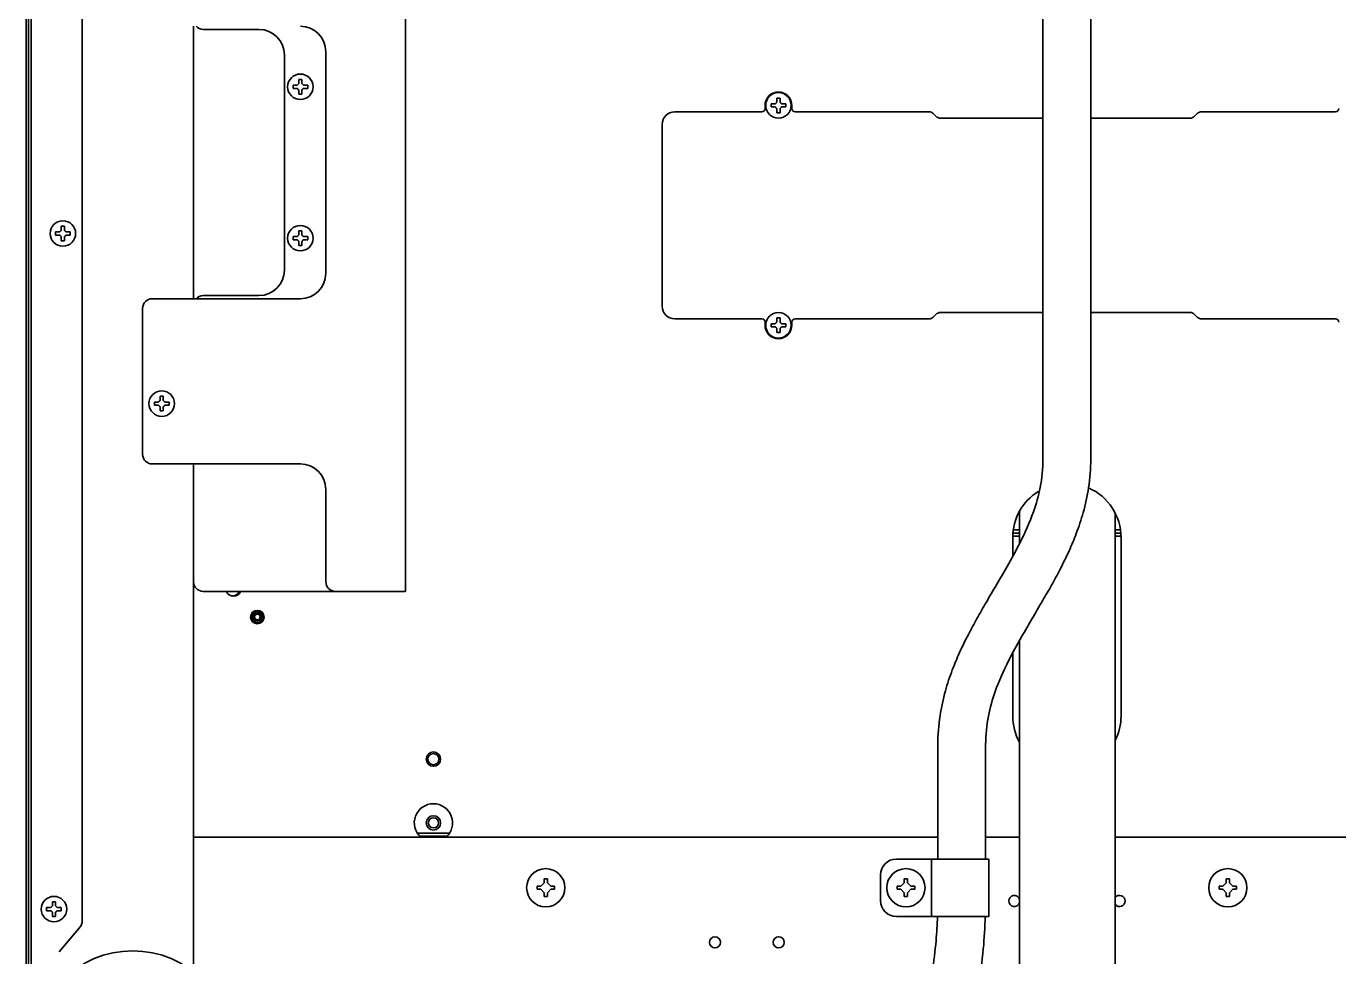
# Model space of a CAD drawing. Header units: inches. Extents: x 885 to 6823, y 710 to 5493.
# Drawn here: x 2614.3 to 3026.1, y 4585.9 to 4877.9 of the extents above; entities that cross this region are included whole.
import ezdxf

# ---------------------------------------------------------------- set-up
doc = ezdxf.new("R2010")
doc.units = ezdxf.units.IN
doc.layers.add('1', color=7, linetype='Continuous', true_color=0xffffff)

msp = doc.modelspace()

# ---------------------------------------------------------------- linework, layer by layer
at = {"layer": '1', "color": 7, "linetype": 'Continuous', "lineweight": 35}
for p, q in [((2733.28, 5323.89), (2733.28, 4700.58)), ((2615.78, 4582.88), (2615.78, 5239.08)), ((2615.78, 4582.88), (2615.78, 5239.08)), ((2631.78, 4596.72), (2631.78, 5237.08)), ((2631.78, 4596.72), (2631.78, 5237.08)), ((2614.28, 4976.88), (2614.28, 4413.08)), ((2614.96, 4416.08), (2614.96, 4975.88)), ((2666.78, 4792.42), (2666.78, 4877.91)), ((2669.78, 4876.92), (2687.28, 4876.92)), ((2695.28, 4801.42), (2695.28, 4868.92)), ((2708.28, 4869.92), (2708.28, 4800.42)), ((2697.98, 4858.92), (2697.98, 4859.42)), ((2702.58, 4859.42), (2702.58, 4858.92)), ((2697.98, 4858.42), (2697.98, 4858.92)), ((2702.58, 4858.92), (2702.58, 4858.42)), ((2845.08, 4851.08), (2817.78, 4851.08)), ((2846.08, 4853.08), (2846.08, 4852.08)), ((2847.98, 4853.08), (2847.98, 4853.58)), ((2847.98, 4852.58), (2847.98, 4853.08)), ((2852.58, 4853.58), (2852.58, 4853.08)), ((2852.58, 4853.08), (2852.58, 4852.58)), ((2854.48, 4852.08), (2854.48, 4853.08)), ((2897.45, 4851.08), (2855.48, 4851.08)), ((3025.08, 4851.08), (2983.11, 4851.08)), ((2813.78, 4847.08), (2813.78, 4790.08)), ((2899.69, 4849.67), (2898.87, 4850.5)), ((2933.28, 4849.08), (2901.11, 4849.08)), ((2979.45, 4849.08), (2948.28, 4849.08)), ((2981.69, 4850.5), (2980.87, 4849.67)), ((2623.48, 4812.88), (2623.48, 4813.38)), ((2623.48, 4812.38), (2623.48, 4812.88)), ((2628.08, 4813.38), (2628.08, 4812.88)), ((2628.08, 4812.88), (2628.08, 4812.38)), ((2697.98, 4811.42), (2697.98, 4811.92)), ((2697.98, 4810.92), (2697.98, 4811.42)), ((2702.58, 4811.92), (2702.58, 4811.42)), ((2702.58, 4811.42), (2702.58, 4810.92)), ((2669.78, 4793.42), (2687.28, 4793.42)), ((2650.78, 4789.42), (2650.78, 4743.58)), ((2700.28, 4792.42), (2653.78, 4792.42)), ((2817.78, 4786.08), (2845.08, 4786.08)), ((2855.48, 4786.08), (2897.45, 4786.08)), ((2898.87, 4786.67), (2899.69, 4787.5)), ((2933.28, 4788.08), (2901.11, 4788.08)), ((2979.45, 4788.08), (2948.28, 4788.08)), ((2980.87, 4787.5), (2981.69, 4786.67)), ((2983.11, 4786.08), (3025.08, 4786.08)), ((2846.08, 4785.08), (2846.08, 4784.08)), ((2847.98, 4784.08), (2847.98, 4784.58)), ((2847.98, 4783.58), (2847.98, 4784.08)), ((2852.58, 4784.58), (2852.58, 4784.08)), ((2852.58, 4784.08), (2852.58, 4783.58)), ((2854.48, 4784.08), (2854.48, 4785.08)), ((2654.48, 4759.5), (2654.48, 4760)), ((2654.48, 4759), (2654.48, 4759.5)), ((2659.08, 4760), (2659.08, 4759.5)), ((2659.08, 4759.5), (2659.08, 4759)), ((2653.78, 4740.58), (2700.28, 4740.58)), ((2666.78, 4581.79), (2666.78, 4740.59)), ((2708.28, 4732.58), (2708.28, 4703.58)), ((2925.93, 4725.75), (2925.93, 4715.35)), ((2955.93, 4711.83), (2955.93, 4725.18)), ((2923.95, 4719.88), (2925.93, 4719.88)), ((2955.92, 4719.88), (2957.61, 4719.88)), ((2923.78, 4711.6), (2923.78, 4717.47)), ((2925.93, 4717.88), (2923.79, 4717.88)), ((2925.93, 4718.88), (2923.84, 4718.88)), ((2957.72, 4718.88), (2955.93, 4718.88)), ((2957.77, 4717.88), (2955.93, 4717.88)), ((2957.78, 4717.47), (2957.78, 4661.47)), ((2955.93, 4666.17), (2955.93, 4711.83)), ((2711.28, 4700.58), (2669.78, 4700.58)), ((2711.28, 4700.58), (2727.28, 4700.58)), ((2733.28, 4700.58), (2727.28, 4700.58)), ((2925.93, 4685.2), (2925.93, 4666.17)), ((2923.78, 4661.47), (2923.78, 4681.21)), ((2925.93, 4666.17), (2925.93, 4602.1)), ((2955.93, 4602.1), (2955.93, 4666.17)), ((2900.28, 4652.58), (2900.28, 4616.58)), ((2915.28, 4616.58), (2915.28, 4652.58)), ((2747.11, 4624.73), (2736.96, 4624.73)), ((2900.29, 4623.43), (2666.78, 4623.43)), ((2737.75, 4623.73), (2746.31, 4623.73)), ((2925.93, 4623.43), (2915.28, 4623.43)), ((3214.78, 4623.43), (2955.93, 4623.43)), ((2897.28, 4616.58), (2887.28, 4616.58)), ((2897.28, 4616.58), (2898.28, 4616.58)), ((2898.28, 4616.58), (2900.28, 4616.58)), ((2898.28, 4598.58), (2898.28, 4616.58)), ((2900.28, 4616.58), (2914.28, 4616.58)), ((2914.28, 4616.58), (2916.28, 4616.58)), ((2916.28, 4616.58), (2916.28, 4598.58)), ((2774.53, 4608.08), (2775.72, 4608.08)), ((2774.53, 4607.08), (2774.53, 4608.08)), ((2775.72, 4608.08), (2776.78, 4609.14)), ((2776.78, 4610.33), (2777.78, 4610.33)), ((2776.78, 4609.14), (2776.78, 4610.33)), ((2777.78, 4610.33), (2777.78, 4609.14)), ((2777.78, 4609.14), (2778.84, 4608.08)), ((2778.84, 4608.08), (2780.03, 4608.08)), ((2780.03, 4608.08), (2780.03, 4607.08)), ((2882.28, 4611.58), (2882.28, 4603.58)), ((2887.53, 4607.08), (2887.53, 4608.08)), ((2887.53, 4608.08), (2888.72, 4608.08)), ((2888.72, 4608.08), (2889.78, 4609.14)), ((2889.78, 4609.14), (2889.78, 4610.33)), ((2889.78, 4610.33), (2890.78, 4610.33)), ((2890.78, 4610.33), (2890.78, 4609.14)), ((2890.78, 4609.14), (2891.84, 4608.08)), ((2891.84, 4608.08), (2893.03, 4608.08)), ((2893.03, 4608.08), (2893.03, 4607.08)), ((2988.53, 4608.08), (2989.72, 4608.08)), ((2988.53, 4607.08), (2988.53, 4608.08)), ((2989.72, 4608.08), (2990.78, 4609.14)), ((2990.78, 4610.33), (2991.78, 4610.33)), ((2990.78, 4609.14), (2990.78, 4610.33)), ((2991.78, 4610.33), (2991.78, 4609.14)), ((2991.78, 4609.14), (2992.84, 4608.08)), ((2992.84, 4608.08), (2994.03, 4608.08)), ((2994.03, 4608.08), (2994.03, 4607.08)), ((2775.72, 4607.08), (2774.53, 4607.08)), ((2776.78, 4606.02), (2775.72, 4607.08)), ((2776.78, 4604.83), (2776.78, 4606.02)), ((2777.78, 4604.83), (2776.78, 4604.83)), ((2778.84, 4607.08), (2777.78, 4606.02)), ((2777.78, 4606.02), (2777.78, 4604.83)), ((2780.03, 4607.08), (2778.84, 4607.08)), ((2888.72, 4607.08), (2887.53, 4607.08)), ((2889.78, 4606.02), (2888.72, 4607.08)), ((2889.78, 4604.83), (2889.78, 4606.02)), ((2890.78, 4604.83), (2889.78, 4604.83)), ((2891.84, 4607.08), (2890.78, 4606.02)), ((2890.78, 4606.02), (2890.78, 4604.83)), ((2893.03, 4607.08), (2891.84, 4607.08)), ((2989.72, 4607.08), (2988.53, 4607.08)), ((2990.78, 4606.02), (2989.72, 4607.08)), ((2990.78, 4604.83), (2990.78, 4606.02)), ((2991.78, 4604.83), (2990.78, 4604.83)), ((2992.84, 4607.08), (2991.78, 4606.02)), ((2991.78, 4606.02), (2991.78, 4604.83)), ((2994.03, 4607.08), (2992.84, 4607.08)), ((2620.68, 4600.88), (2620.68, 4601.38)), ((2620.68, 4600.38), (2620.68, 4600.88)), ((2625.28, 4601.38), (2625.28, 4600.88)), ((2625.28, 4600.88), (2625.28, 4600.38)), ((2925.93, 4602.1), (2925.93, 4534.34)), ((2955.93, 4534.34), (2955.93, 4602.1)), ((2887.28, 4598.58), (2897.28, 4598.58)), ((2897.28, 4598.58), (2898.28, 4598.58)), ((2898.28, 4598.58), (2900.28, 4598.58)), ((2900.28, 4598.58), (2914.28, 4598.58)), ((2914.28, 4598.58), (2916.28, 4598.58)), ((2624.66, 4587.51), (2631.31, 4595.43)), ((2624.66, 4587.51), (2631.31, 4595.43))]:
    msp.add_line(p, q, dxfattribs=at)
for centre, radius in [((2700.28, 4858.92), 4), ((2850.28, 4853.08), 4), ((2625.78, 4812.88), 4), ((2700.28, 4811.42), 4), ((2850.28, 4784.08), 4), ((2656.78, 4759.5), 4), ((2686.78, 4692.53), 2.1), ((2686.78, 4692.53), 1.81), ((2686.78, 4692.53), 1.34), ((2686.78, 4692.53), 1.2), ((2686.78, 4692.53), 0.857), ((2742.03, 4647.93), 2.25), ((2742.03, 4647.93), 1.75), ((2742.03, 4627.93), 2.25), ((2742.03, 4627.93), 1.6), ((2777.28, 4607.58), 6), ((2890.28, 4607.58), 6), ((2991.28, 4607.58), 6), ((2622.98, 4600.88), 4), ((2830.38, 4590.43), 1.75), ((2850.38, 4590.43), 1.75), ((2647.68, 4556.78), 31)]:
    msp.add_circle(centre, radius, dxfattribs=at)
for centre, radius, start, end in [((2669.78, 4879.92), 3, 221.8416, 270), ((2687.28, 4868.92), 8, 0, 90), ((2700.28, 4869.92), 8, 0, 90), ((2850.28, 4853.08), 4.2, 0, 180), ((2817.78, 4847.08), 4, 90, 180), ((2845.08, 4852.08), 1, 270, 0), ((2855.48, 4852.08), 1, 180, 270), ((2897.45, 4849.08), 2, 45, 90), ((2983.11, 4849.08), 2, 90, 135), ((3025.08, 4852.08), 1, 270, 0), ((2901.11, 4851.08), 2, 225, 270), ((2979.45, 4851.08), 2, 270, 315), ((2687.28, 4801.42), 8, 270, 0), ((2700.28, 4800.42), 8, 270, 0), ((2669.78, 4790.42), 3, 90, 138.1894), ((2653.78, 4789.42), 3, 90, 180), ((2817.78, 4790.08), 4, 180, 270), ((2845.08, 4785.08), 1, 0, 90), ((2855.48, 4785.08), 1, 90, 180), ((2897.45, 4788.08), 2, 270, 315), ((2901.11, 4786.08), 2, 90, 135), ((2979.45, 4786.08), 2, 45, 90), ((2983.11, 4788.08), 2, 225, 270), ((3025.08, 4785.08), 1, 0, 90), ((2850.28, 4784.08), 4.2, 180, 0), ((2653.78, 4743.58), 3, 180, 270), ((2700.28, 4732.58), 8, 0, 90), ((2940.78, 4717.47), 17, 121.8403, 180), ((2940.78, 4717.47), 17, 0, 66.3328), ((2669.78, 4703.58), 3, 180, 270), ((2711.28, 4703.58), 3, 180, 270), ((2679.28, 4701.38), 2.35, 199.9013, 270), ((2679.01, 4701.38), 2.25, 251.4206, 339.1706), ((2679.28, 4701.38), 2.35, 270, 340.0987), ((2940.78, 4661.47), 17, 180, 209.1291), ((2940.78, 4661.47), 17, 333.3094, 0), ((2742.03, 4627.93), 6, 311.4112, 228.5888), ((2887.28, 4611.58), 5, 90, 180), ((2924.28, 4603.43), 1.75, 19.4681, 340.5319), ((2957.28, 4603.43), 1.75, 0, 140.4844), ((2887.28, 4603.58), 5, 180, 270), ((2957.28, 4603.43), 1.75, 219.5156, 0), ((2629.78, 4596.72), 2, 320, 0), ((2629.78, 4596.72), 2, 320, 0)]:
    msp.add_arc(centre, radius, start, end, dxfattribs=at)
for points, knots in [([(2933.28, 4935.09), (2933.28, 4927.68), (2933.28, 4910.59), (2933.28, 4884.65), (2933.28, 4862.55), (2933.28, 4845.46), (2933.28, 4831.39), (2933.28, 4813.92), (2933.28, 4793.03), (2933.28, 4768.7), (2933.28, 4751.33), (2933.28, 4742.08)], [0, 0, 0, 0, 0.115131, 0.265682, 0.403081, 0.45865, 0.531362, 0.621853, 0.730123, 0.856172, 1, 1, 1, 1]), ([(2948.28, 4742.08), (2948.28, 4750.81), (2948.28, 4767.02), (2948.28, 4789.46), (2948.28, 4808.15), (2948.28, 4823.39), (2948.28, 4836.45), (2948.28, 4848.63), (2948.28, 4868.31), (2948.28, 4895.53), (2948.28, 4920.27), (2948.28, 4933.47), (2948.28, 4935.09)], [0, 0, 0, 0, 0.135709, 0.251973, 0.348791, 0.426164, 0.48894, 0.551729, 0.615522, 0.794836, 0.974808, 1, 1, 1, 1]), ([(2697.98, 4859.42), (2698.18, 4859.42), (2698.39, 4859.42), (2698.72, 4859.42), (2698.83, 4859.42), (2699.05, 4859.42), (2699.17, 4859.42), (2699.28, 4859.42)], [0, 0, 0, 0, 0.5, 0.5, 0.75, 0.75, 1, 1, 1, 1]), ([(2700.78, 4861.22), (2700.78, 4861.02), (2700.78, 4860.81), (2700.78, 4860.48), (2700.78, 4860.37), (2700.78, 4860.15), (2700.78, 4860.04), (2700.78, 4859.92)], [0, 0, 0, 0, 0.5, 0.5, 0.75, 0.75, 1, 1, 1, 1]), ([(2699.78, 4856.62), (2699.78, 4856.82), (2699.78, 4857.03), (2699.78, 4857.36), (2699.78, 4857.47), (2699.78, 4857.69), (2699.78, 4857.81), (2699.78, 4857.92)], [0, 0, 0, 0, 0.5, 0.5, 0.75, 0.75, 1, 1, 1, 1]), ([(2702.58, 4858.42), (2702.38, 4858.42), (2702.17, 4858.42), (2701.84, 4858.42), (2701.73, 4858.42), (2701.51, 4858.42), (2701.4, 4858.42), (2701.28, 4858.42)], [0, 0, 0, 0, 0.5, 0.5, 0.75, 0.75, 1, 1, 1, 1]), ([(2850.78, 4855.38), (2850.78, 4855.18), (2850.78, 4854.97), (2850.78, 4854.64), (2850.78, 4854.53), (2850.78, 4854.31), (2850.78, 4854.2), (2850.78, 4854.08)], [0, 0, 0, 0, 0.5, 0.5, 0.75, 0.75, 1, 1, 1, 1]), ([(2847.98, 4853.58), (2848.18, 4853.58), (2848.39, 4853.58), (2848.72, 4853.58), (2848.83, 4853.58), (2849.05, 4853.58), (2849.17, 4853.58), (2849.28, 4853.58)], [0, 0, 0, 0, 0.5, 0.5, 0.75, 0.75, 1, 1, 1, 1]), ([(2849.78, 4850.78), (2849.78, 4850.98), (2849.78, 4851.19), (2849.78, 4851.52), (2849.78, 4851.63), (2849.78, 4851.85), (2849.78, 4851.97), (2849.78, 4852.08)], [0, 0, 0, 0, 0.5, 0.5, 0.75, 0.75, 1, 1, 1, 1]), ([(2852.58, 4852.58), (2852.38, 4852.58), (2852.17, 4852.58), (2851.84, 4852.58), (2851.73, 4852.58), (2851.51, 4852.58), (2851.4, 4852.58), (2851.28, 4852.58)], [0, 0, 0, 0, 0.5, 0.5, 0.75, 0.75, 1, 1, 1, 1]), ([(2626.28, 4815.18), (2626.28, 4814.98), (2626.28, 4814.77), (2626.28, 4814.44), (2626.28, 4814.33), (2626.28, 4814.11), (2626.28, 4814), (2626.28, 4813.88)], [0, 0, 0, 0, 0.5, 0.5, 0.75, 0.75, 1, 1, 1, 1]), ([(2623.48, 4813.38), (2623.68, 4813.38), (2623.89, 4813.38), (2624.22, 4813.38), (2624.33, 4813.38), (2624.55, 4813.38), (2624.67, 4813.38), (2624.78, 4813.38)], [0, 0, 0, 0, 0.5, 0.5, 0.75, 0.75, 1, 1, 1, 1]), ([(2625.28, 4810.58), (2625.28, 4810.78), (2625.28, 4810.99), (2625.28, 4811.32), (2625.28, 4811.43), (2625.28, 4811.65), (2625.28, 4811.77), (2625.28, 4811.88)], [0, 0, 0, 0, 0.5, 0.5, 0.75, 0.75, 1, 1, 1, 1]), ([(2628.08, 4812.38), (2627.88, 4812.38), (2627.67, 4812.38), (2627.34, 4812.38), (2627.23, 4812.38), (2627.01, 4812.38), (2626.9, 4812.38), (2626.78, 4812.38)], [0, 0, 0, 0, 0.5, 0.5, 0.75, 0.75, 1, 1, 1, 1]), ([(2697.98, 4811.92), (2698.18, 4811.92), (2698.39, 4811.92), (2698.72, 4811.92), (2698.83, 4811.92), (2699.05, 4811.92), (2699.17, 4811.92), (2699.28, 4811.92)], [0, 0, 0, 0, 0.5, 0.5, 0.75, 0.75, 1, 1, 1, 1]), ([(2699.78, 4809.12), (2699.78, 4809.32), (2699.78, 4809.53), (2699.78, 4809.86), (2699.78, 4809.97), (2699.78, 4810.19), (2699.78, 4810.31), (2699.78, 4810.42)], [0, 0, 0, 0, 0.5, 0.5, 0.75, 0.75, 1, 1, 1, 1]), ([(2700.78, 4813.72), (2700.78, 4813.52), (2700.78, 4813.31), (2700.78, 4812.98), (2700.78, 4812.87), (2700.78, 4812.65), (2700.78, 4812.54), (2700.78, 4812.42)], [0, 0, 0, 0, 0.5, 0.5, 0.75, 0.75, 1, 1, 1, 1]), ([(2702.58, 4810.92), (2702.38, 4810.92), (2702.17, 4810.92), (2701.84, 4810.92), (2701.73, 4810.92), (2701.51, 4810.92), (2701.4, 4810.92), (2701.28, 4810.92)], [0, 0, 0, 0, 0.5, 0.5, 0.75, 0.75, 1, 1, 1, 1]), ([(2850.78, 4786.38), (2850.78, 4786.18), (2850.78, 4785.97), (2850.78, 4785.64), (2850.78, 4785.53), (2850.78, 4785.31), (2850.78, 4785.2), (2850.78, 4785.08)], [0, 0, 0, 0, 0.5, 0.5, 0.75, 0.75, 1, 1, 1, 1]), ([(2847.98, 4784.58), (2848.18, 4784.58), (2848.39, 4784.58), (2848.72, 4784.58), (2848.83, 4784.58), (2849.05, 4784.58), (2849.17, 4784.58), (2849.28, 4784.58)], [0, 0, 0, 0, 0.5, 0.5, 0.75, 0.75, 1, 1, 1, 1]), ([(2849.78, 4781.78), (2849.78, 4781.98), (2849.78, 4782.19), (2849.78, 4782.52), (2849.78, 4782.63), (2849.78, 4782.85), (2849.78, 4782.97), (2849.78, 4783.08)], [0, 0, 0, 0, 0.5, 0.5, 0.75, 0.75, 1, 1, 1, 1]), ([(2852.58, 4783.58), (2852.38, 4783.58), (2852.17, 4783.58), (2851.84, 4783.58), (2851.73, 4783.58), (2851.51, 4783.58), (2851.4, 4783.58), (2851.28, 4783.58)], [0, 0, 0, 0, 0.5, 0.5, 0.75, 0.75, 1, 1, 1, 1]), ([(2657.28, 4761.8), (2657.28, 4761.6), (2657.28, 4761.39), (2657.28, 4761.06), (2657.28, 4760.95), (2657.28, 4760.73), (2657.28, 4760.62), (2657.28, 4760.5)], [0, 0, 0, 0, 0.5, 0.5, 0.75, 0.75, 1, 1, 1, 1]), ([(2654.48, 4760), (2654.68, 4760), (2654.89, 4760), (2655.22, 4760), (2655.33, 4760), (2655.55, 4760), (2655.67, 4760), (2655.78, 4760)], [0, 0, 0, 0, 0.5, 0.5, 0.75, 0.75, 1, 1, 1, 1]), ([(2656.28, 4757.2), (2656.28, 4757.4), (2656.28, 4757.61), (2656.28, 4757.94), (2656.28, 4758.05), (2656.28, 4758.27), (2656.28, 4758.39), (2656.28, 4758.5)], [0, 0, 0, 0, 0.5, 0.5, 0.75, 0.75, 1, 1, 1, 1]), ([(2659.08, 4759), (2658.88, 4759), (2658.67, 4759), (2658.34, 4759), (2658.23, 4759), (2658.01, 4759), (2657.9, 4759), (2657.78, 4759)], [0, 0, 0, 0, 0.5, 0.5, 0.75, 0.75, 1, 1, 1, 1]), ([(2933.28, 4742.08), (2933.25, 4739.06), (2932.72, 4733.44), (2930.16, 4724.6), (2926.48, 4716.38), (2922.38, 4708.9), (2918.74, 4702.69), (2915.54, 4697.29), (2912.56, 4692.12), (2909.74, 4686.91), (2907.11, 4681.54), (2904.64, 4675.66), (2902.45, 4669.08), (2900.74, 4661.25), (2900.3, 4655.6), (2900.28, 4652.58)], [0, 0, 0, 0, 0.090672, 0.172799, 0.282018, 0.37132, 0.441634, 0.509417, 0.569443, 0.629239, 0.695141, 0.755882, 0.826946, 0.908835, 1, 1, 1, 1]), ([(2915.28, 4652.58), (2915.31, 4655.6), (2915.84, 4661.23), (2918.4, 4670.07), (2922.08, 4678.28), (2926.18, 4685.77), (2929.82, 4691.98), (2933.02, 4697.38), (2936, 4702.54), (2938.82, 4707.75), (2941.45, 4713.12), (2943.92, 4719), (2946.12, 4725.58), (2947.82, 4733.41), (2948.26, 4739.06), (2948.28, 4742.08)], [0, 0, 0, 0, 0.090672, 0.172799, 0.282018, 0.37132, 0.441634, 0.509417, 0.569443, 0.629239, 0.695141, 0.755882, 0.826946, 0.908835, 1, 1, 1, 1]), ([(2620.68, 4601.38), (2620.88, 4601.38), (2621.09, 4601.38), (2621.42, 4601.38), (2621.53, 4601.38), (2621.75, 4601.38), (2621.87, 4601.38), (2621.98, 4601.38)], [0, 0, 0, 0, 0.5, 0.5, 0.75, 0.75, 1, 1, 1, 1]), ([(2622.48, 4598.58), (2622.48, 4598.78), (2622.48, 4598.99), (2622.48, 4599.32), (2622.48, 4599.43), (2622.48, 4599.65), (2622.48, 4599.77), (2622.48, 4599.88)], [0, 0, 0, 0, 0.5, 0.5, 0.75, 0.75, 1, 1, 1, 1]), ([(2623.48, 4603.18), (2623.48, 4602.98), (2623.48, 4602.77), (2623.48, 4602.44), (2623.48, 4602.33), (2623.48, 4602.11), (2623.48, 4602), (2623.48, 4601.88)], [0, 0, 0, 0, 0.5, 0.5, 0.75, 0.75, 1, 1, 1, 1]), ([(2625.28, 4600.38), (2625.08, 4600.38), (2624.87, 4600.38), (2624.54, 4600.38), (2624.43, 4600.38), (2624.21, 4600.38), (2624.1, 4600.38), (2623.98, 4600.38)], [0, 0, 0, 0, 0.5, 0.5, 0.75, 0.75, 1, 1, 1, 1]), ([(2900.19, 4598.57), (2900.1, 4596.02), (2899.76, 4590.22), (2898.74, 4581.87), (2897.53, 4574.15), (2896.47, 4568.03), (2895.35, 4561.76), (2893.93, 4553.82), (2892.71, 4546.03), (2891.88, 4539.4), (2891.41, 4534.78), (2891.08, 4530.33), (2890.94, 4527.42), (2890.9, 4526.17)], [0, 0, 0, 0, 0.10362, 0.236479, 0.344127, 0.425716, 0.49364, 0.608274, 0.759671, 0.818643, 0.88189, 0.949327, 1, 1, 1, 1]), ([(2905.91, 4526.2), (2905.93, 4526.63), (2906, 4528.38), (2906.18, 4531.34), (2906.5, 4534.98), (2906.96, 4539.25), (2907.57, 4543.87), (2908.31, 4548.66), (2909.12, 4553.52), (2910.16, 4559.43), (2911.58, 4567.3), (2913.22, 4577.11), (2914.63, 4587.75), (2915.08, 4595.17), (2915.19, 4598.57)], [0, 0, 0, 0, 0.017568, 0.07094, 0.120569, 0.166458, 0.246873, 0.311881, 0.366289, 0.450655, 0.560777, 0.697521, 0.862043, 1, 1, 1, 1])]:
    msp.add_open_spline(points, degree=3, knots=knots, dxfattribs=at)
for points in [[(2699.28, 4859.42), (2699.3, 4859.44), (2699.35, 4859.49), (2699.42, 4859.56), (2699.49, 4859.63), (2699.57, 4859.71), (2699.64, 4859.78), (2699.71, 4859.85), (2699.76, 4859.9), (2699.78, 4859.92)], [(2699.78, 4861.22), (2699.95, 4861.22), (2700.28, 4861.22), (2700.61, 4861.22), (2700.78, 4861.22)], [(2699.78, 4859.92), (2699.78, 4859.97), (2699.78, 4860.08), (2699.78, 4860.24), (2699.78, 4860.4), (2699.78, 4860.56), (2699.78, 4860.71), (2699.78, 4860.87), (2699.78, 4861.03), (2699.78, 4861.16), (2699.78, 4861.22)], [(2700.78, 4859.92), (2700.81, 4859.89), (2700.86, 4859.84), (2700.93, 4859.77), (2701, 4859.7), (2701.07, 4859.63), (2701.14, 4859.56), (2701.21, 4859.49), (2701.26, 4859.44), (2701.28, 4859.42)], [(2701.28, 4859.42), (2701.33, 4859.42), (2701.44, 4859.42), (2701.6, 4859.42), (2701.76, 4859.42), (2701.92, 4859.42), (2702.07, 4859.42), (2702.23, 4859.42), (2702.39, 4859.42), (2702.52, 4859.42), (2702.58, 4859.42)], [(2699.28, 4858.42), (2699.23, 4858.42), (2699.12, 4858.42), (2698.96, 4858.42), (2698.8, 4858.42), (2698.64, 4858.42), (2698.49, 4858.42), (2698.33, 4858.42), (2698.17, 4858.42), (2698.04, 4858.42), (2697.98, 4858.42)], [(2699.78, 4857.92), (2699.75, 4857.95), (2699.7, 4858), (2699.63, 4858.07), (2699.56, 4858.14), (2699.49, 4858.21), (2699.42, 4858.28), (2699.35, 4858.35), (2699.3, 4858.4), (2699.28, 4858.42)], [(2700.78, 4856.62), (2700.61, 4856.62), (2700.28, 4856.62), (2699.95, 4856.62), (2699.78, 4856.62)], [(2701.28, 4858.42), (2701.26, 4858.4), (2701.21, 4858.35), (2701.14, 4858.28), (2701.07, 4858.21), (2700.99, 4858.14), (2700.92, 4858.06), (2700.85, 4857.99), (2700.8, 4857.94), (2700.78, 4857.92)], [(2700.78, 4857.92), (2700.78, 4857.87), (2700.78, 4857.76), (2700.78, 4857.6), (2700.78, 4857.44), (2700.78, 4857.28), (2700.78, 4857.13), (2700.78, 4856.97), (2700.78, 4856.81), (2700.78, 4856.68), (2700.78, 4856.62)], [(2849.78, 4855.38), (2849.95, 4855.38), (2850.28, 4855.38), (2850.61, 4855.38), (2850.78, 4855.38)], [(2849.78, 4854.08), (2849.78, 4854.14), (2849.78, 4854.24), (2849.78, 4854.41), (2849.78, 4854.56), (2849.78, 4854.72), (2849.78, 4854.87), (2849.78, 4855.03), (2849.78, 4855.19), (2849.78, 4855.32), (2849.78, 4855.38)], [(2849.28, 4852.58), (2849.23, 4852.58), (2849.12, 4852.58), (2848.96, 4852.58), (2848.8, 4852.58), (2848.64, 4852.58), (2848.49, 4852.58), (2848.33, 4852.58), (2848.17, 4852.58), (2848.04, 4852.58), (2847.98, 4852.58)], [(2849.28, 4853.58), (2849.3, 4853.61), (2849.35, 4853.65), (2849.42, 4853.72), (2849.49, 4853.8), (2849.57, 4853.87), (2849.64, 4853.94), (2849.71, 4854.01), (2849.76, 4854.06), (2849.78, 4854.08)], [(2849.78, 4852.08), (2849.75, 4852.11), (2849.7, 4852.16), (2849.63, 4852.23), (2849.56, 4852.3), (2849.49, 4852.37), (2849.42, 4852.44), (2849.35, 4852.51), (2849.3, 4852.56), (2849.28, 4852.58)], [(2850.78, 4854.08), (2850.81, 4854.06), (2850.86, 4854), (2850.93, 4853.93), (2851, 4853.86), (2851.07, 4853.79), (2851.14, 4853.72), (2851.21, 4853.65), (2851.26, 4853.6), (2851.28, 4853.58)], [(2851.28, 4852.58), (2851.26, 4852.56), (2851.21, 4852.51), (2851.14, 4852.44), (2851.07, 4852.37), (2850.99, 4852.3), (2850.92, 4852.22), (2850.85, 4852.15), (2850.8, 4852.11), (2850.78, 4852.08)], [(2850.78, 4852.08), (2850.78, 4852.03), (2850.78, 4851.92), (2850.78, 4851.76), (2850.78, 4851.6), (2850.78, 4851.44), (2850.78, 4851.29), (2850.78, 4851.14), (2850.78, 4850.97), (2850.78, 4850.85), (2850.78, 4850.78)], [(2851.28, 4853.58), (2851.33, 4853.58), (2851.44, 4853.58), (2851.6, 4853.58), (2851.76, 4853.58), (2851.92, 4853.58), (2852.07, 4853.58), (2852.23, 4853.58), (2852.39, 4853.58), (2852.52, 4853.58), (2852.58, 4853.58)], [(2850.78, 4850.78), (2850.61, 4850.78), (2850.28, 4850.78), (2849.95, 4850.78), (2849.78, 4850.78)], [(2625.28, 4815.18), (2625.45, 4815.18), (2625.78, 4815.18), (2626.11, 4815.18), (2626.28, 4815.18)], [(2625.28, 4813.88), (2625.28, 4813.94), (2625.28, 4814.04), (2625.28, 4814.21), (2625.28, 4814.36), (2625.28, 4814.52), (2625.28, 4814.67), (2625.28, 4814.83), (2625.28, 4814.99), (2625.28, 4815.12), (2625.28, 4815.18)], [(2624.78, 4812.38), (2624.73, 4812.38), (2624.62, 4812.38), (2624.46, 4812.38), (2624.3, 4812.38), (2624.14, 4812.38), (2623.99, 4812.38), (2623.83, 4812.38), (2623.67, 4812.38), (2623.54, 4812.38), (2623.48, 4812.38)], [(2624.78, 4813.38), (2624.8, 4813.41), (2624.85, 4813.45), (2624.92, 4813.52), (2624.99, 4813.6), (2625.07, 4813.67), (2625.14, 4813.74), (2625.21, 4813.81), (2625.26, 4813.86), (2625.28, 4813.88)], [(2625.28, 4811.88), (2625.25, 4811.91), (2625.2, 4811.96), (2625.13, 4812.03), (2625.06, 4812.1), (2624.99, 4812.17), (2624.92, 4812.24), (2624.85, 4812.31), (2624.8, 4812.36), (2624.78, 4812.38)], [(2626.28, 4810.58), (2626.11, 4810.58), (2625.78, 4810.58), (2625.45, 4810.58), (2625.28, 4810.58)], [(2626.28, 4813.88), (2626.31, 4813.86), (2626.36, 4813.8), (2626.43, 4813.73), (2626.5, 4813.66), (2626.57, 4813.59), (2626.64, 4813.52), (2626.71, 4813.45), (2626.76, 4813.4), (2626.78, 4813.38)], [(2626.78, 4812.38), (2626.76, 4812.36), (2626.71, 4812.31), (2626.64, 4812.24), (2626.57, 4812.17), (2626.49, 4812.1), (2626.42, 4812.02), (2626.35, 4811.95), (2626.3, 4811.91), (2626.28, 4811.88)], [(2626.28, 4811.88), (2626.28, 4811.83), (2626.28, 4811.72), (2626.28, 4811.56), (2626.28, 4811.4), (2626.28, 4811.24), (2626.28, 4811.09), (2626.28, 4810.94), (2626.28, 4810.77), (2626.28, 4810.65), (2626.28, 4810.58)], [(2626.78, 4813.38), (2626.83, 4813.38), (2626.94, 4813.38), (2627.1, 4813.38), (2627.26, 4813.38), (2627.42, 4813.38), (2627.57, 4813.38), (2627.73, 4813.38), (2627.89, 4813.38), (2628.02, 4813.38), (2628.08, 4813.38)], [(2699.28, 4810.92), (2699.23, 4810.92), (2699.12, 4810.92), (2698.96, 4810.92), (2698.8, 4810.92), (2698.64, 4810.92), (2698.49, 4810.92), (2698.33, 4810.92), (2698.17, 4810.92), (2698.04, 4810.92), (2697.98, 4810.92)], [(2699.28, 4811.92), (2699.3, 4811.95), (2699.35, 4811.99), (2699.42, 4812.06), (2699.49, 4812.14), (2699.57, 4812.21), (2699.64, 4812.28), (2699.71, 4812.35), (2699.76, 4812.4), (2699.78, 4812.42)], [(2699.78, 4810.42), (2699.75, 4810.45), (2699.7, 4810.5), (2699.63, 4810.57), (2699.56, 4810.64), (2699.49, 4810.71), (2699.42, 4810.78), (2699.35, 4810.85), (2699.3, 4810.9), (2699.28, 4810.92)], [(2699.78, 4813.72), (2699.95, 4813.72), (2700.28, 4813.72), (2700.61, 4813.72), (2700.78, 4813.72)], [(2699.78, 4812.42), (2699.78, 4812.48), (2699.78, 4812.58), (2699.78, 4812.75), (2699.78, 4812.9), (2699.78, 4813.06), (2699.78, 4813.21), (2699.78, 4813.37), (2699.78, 4813.53), (2699.78, 4813.66), (2699.78, 4813.72)], [(2700.78, 4812.42), (2700.81, 4812.4), (2700.86, 4812.34), (2700.93, 4812.27), (2701, 4812.2), (2701.07, 4812.13), (2701.14, 4812.06), (2701.21, 4811.99), (2701.26, 4811.94), (2701.28, 4811.92)], [(2701.28, 4810.92), (2701.26, 4810.9), (2701.21, 4810.85), (2701.14, 4810.78), (2701.07, 4810.71), (2700.99, 4810.64), (2700.92, 4810.56), (2700.85, 4810.49), (2700.8, 4810.45), (2700.78, 4810.42)], [(2700.78, 4810.42), (2700.78, 4810.37), (2700.78, 4810.26), (2700.78, 4810.1), (2700.78, 4809.94), (2700.78, 4809.78), (2700.78, 4809.63), (2700.78, 4809.48), (2700.78, 4809.31), (2700.78, 4809.19), (2700.78, 4809.12)], [(2701.28, 4811.92), (2701.33, 4811.92), (2701.44, 4811.92), (2701.6, 4811.92), (2701.76, 4811.92), (2701.92, 4811.92), (2702.07, 4811.92), (2702.23, 4811.92), (2702.39, 4811.92), (2702.52, 4811.92), (2702.58, 4811.92)], [(2700.78, 4809.12), (2700.61, 4809.12), (2700.28, 4809.12), (2699.95, 4809.12), (2699.78, 4809.12)], [(2849.78, 4786.38), (2849.95, 4786.38), (2850.28, 4786.38), (2850.61, 4786.38), (2850.78, 4786.38)], [(2849.78, 4785.08), (2849.78, 4785.14), (2849.78, 4785.24), (2849.78, 4785.41), (2849.78, 4785.56), (2849.78, 4785.72), (2849.78, 4785.87), (2849.78, 4786.03), (2849.78, 4786.19), (2849.78, 4786.32), (2849.78, 4786.38)], [(2849.28, 4783.58), (2849.23, 4783.58), (2849.12, 4783.58), (2848.96, 4783.58), (2848.8, 4783.58), (2848.64, 4783.58), (2848.49, 4783.58), (2848.33, 4783.58), (2848.17, 4783.58), (2848.04, 4783.58), (2847.98, 4783.58)], [(2849.28, 4784.58), (2849.3, 4784.61), (2849.35, 4784.65), (2849.42, 4784.72), (2849.49, 4784.8), (2849.57, 4784.87), (2849.64, 4784.94), (2849.71, 4785.01), (2849.76, 4785.06), (2849.78, 4785.08)], [(2849.78, 4783.08), (2849.75, 4783.11), (2849.7, 4783.16), (2849.63, 4783.23), (2849.56, 4783.3), (2849.49, 4783.37), (2849.42, 4783.44), (2849.35, 4783.51), (2849.3, 4783.56), (2849.28, 4783.58)], [(2850.78, 4781.78), (2850.61, 4781.78), (2850.28, 4781.78), (2849.95, 4781.78), (2849.78, 4781.78)], [(2850.78, 4785.08), (2850.81, 4785.06), (2850.86, 4785), (2850.93, 4784.93), (2851, 4784.86), (2851.07, 4784.79), (2851.14, 4784.72), (2851.21, 4784.65), (2851.26, 4784.6), (2851.28, 4784.58)], [(2851.28, 4783.58), (2851.26, 4783.56), (2851.21, 4783.51), (2851.14, 4783.44), (2851.07, 4783.37), (2850.99, 4783.3), (2850.92, 4783.22), (2850.85, 4783.15), (2850.8, 4783.11), (2850.78, 4783.08)], [(2850.78, 4783.08), (2850.78, 4783.03), (2850.78, 4782.92), (2850.78, 4782.76), (2850.78, 4782.6), (2850.78, 4782.44), (2850.78, 4782.29), (2850.78, 4782.14), (2850.78, 4781.97), (2850.78, 4781.85), (2850.78, 4781.78)], [(2851.28, 4784.58), (2851.33, 4784.58), (2851.44, 4784.58), (2851.6, 4784.58), (2851.76, 4784.58), (2851.92, 4784.58), (2852.07, 4784.58), (2852.23, 4784.58), (2852.39, 4784.58), (2852.52, 4784.58), (2852.58, 4784.58)], [(2655.78, 4760), (2655.8, 4760.03), (2655.85, 4760.07), (2655.92, 4760.14), (2655.99, 4760.22), (2656.07, 4760.29), (2656.14, 4760.36), (2656.21, 4760.43), (2656.26, 4760.48), (2656.28, 4760.5)], [(2656.28, 4761.8), (2656.45, 4761.8), (2656.78, 4761.8), (2657.11, 4761.8), (2657.28, 4761.8)], [(2656.28, 4760.5), (2656.28, 4760.56), (2656.28, 4760.66), (2656.28, 4760.83), (2656.28, 4760.98), (2656.28, 4761.14), (2656.28, 4761.29), (2656.28, 4761.45), (2656.28, 4761.61), (2656.28, 4761.74), (2656.28, 4761.8)], [(2657.28, 4760.5), (2657.31, 4760.48), (2657.36, 4760.42), (2657.43, 4760.35), (2657.5, 4760.28), (2657.57, 4760.21), (2657.64, 4760.14), (2657.71, 4760.07), (2657.76, 4760.02), (2657.78, 4760)], [(2655.78, 4759), (2655.73, 4759), (2655.62, 4759), (2655.46, 4759), (2655.3, 4759), (2655.14, 4759), (2654.99, 4759), (2654.83, 4759), (2654.67, 4759), (2654.54, 4759), (2654.48, 4759)], [(2656.28, 4758.5), (2656.25, 4758.53), (2656.2, 4758.58), (2656.13, 4758.65), (2656.06, 4758.72), (2655.99, 4758.79), (2655.92, 4758.86), (2655.85, 4758.93), (2655.8, 4758.98), (2655.78, 4759)], [(2657.28, 4757.2), (2657.11, 4757.2), (2656.78, 4757.2), (2656.45, 4757.2), (2656.28, 4757.2)], [(2657.78, 4759), (2657.76, 4758.98), (2657.71, 4758.93), (2657.64, 4758.86), (2657.57, 4758.79), (2657.49, 4758.72), (2657.42, 4758.64), (2657.35, 4758.57), (2657.3, 4758.53), (2657.28, 4758.5)], [(2657.28, 4758.5), (2657.28, 4758.45), (2657.28, 4758.34), (2657.28, 4758.18), (2657.28, 4758.02), (2657.28, 4757.86), (2657.28, 4757.71), (2657.28, 4757.56), (2657.28, 4757.39), (2657.28, 4757.27), (2657.28, 4757.2)], [(2657.78, 4760), (2657.83, 4760), (2657.94, 4760), (2658.1, 4760), (2658.26, 4760), (2658.42, 4760), (2658.57, 4760), (2658.73, 4760), (2658.89, 4760), (2659.02, 4760), (2659.08, 4760)], [(2621.98, 4600.38), (2621.93, 4600.38), (2621.82, 4600.38), (2621.66, 4600.38), (2621.5, 4600.38), (2621.34, 4600.38), (2621.19, 4600.38), (2621.03, 4600.38), (2620.87, 4600.38), (2620.74, 4600.38), (2620.68, 4600.38)], [(2621.98, 4601.38), (2622, 4601.41), (2622.05, 4601.45), (2622.12, 4601.52), (2622.19, 4601.6), (2622.27, 4601.67), (2622.34, 4601.74), (2622.41, 4601.81), (2622.46, 4601.86), (2622.48, 4601.88)], [(2622.48, 4599.88), (2622.45, 4599.91), (2622.4, 4599.96), (2622.33, 4600.03), (2622.26, 4600.1), (2622.19, 4600.17), (2622.12, 4600.24), (2622.05, 4600.31), (2622, 4600.36), (2621.98, 4600.38)], [(2622.48, 4603.18), (2622.65, 4603.18), (2622.98, 4603.18), (2623.31, 4603.18), (2623.48, 4603.18)], [(2622.48, 4601.88), (2622.48, 4601.94), (2622.48, 4602.04), (2622.48, 4602.21), (2622.48, 4602.36), (2622.48, 4602.52), (2622.48, 4602.67), (2622.48, 4602.83), (2622.48, 4602.99), (2622.48, 4603.12), (2622.48, 4603.18)], [(2623.48, 4601.88), (2623.51, 4601.86), (2623.56, 4601.8), (2623.63, 4601.73), (2623.7, 4601.66), (2623.77, 4601.59), (2623.84, 4601.52), (2623.91, 4601.45), (2623.96, 4601.4), (2623.98, 4601.38)], [(2623.98, 4600.38), (2623.96, 4600.36), (2623.91, 4600.31), (2623.84, 4600.24), (2623.77, 4600.17), (2623.69, 4600.1), (2623.62, 4600.02), (2623.55, 4599.95), (2623.5, 4599.91), (2623.48, 4599.88)], [(2623.48, 4599.88), (2623.48, 4599.83), (2623.48, 4599.72), (2623.48, 4599.56), (2623.48, 4599.4), (2623.48, 4599.24), (2623.48, 4599.09), (2623.48, 4598.94), (2623.48, 4598.77), (2623.48, 4598.65), (2623.48, 4598.58)], [(2623.98, 4601.38), (2624.03, 4601.38), (2624.14, 4601.38), (2624.3, 4601.38), (2624.46, 4601.38), (2624.62, 4601.38), (2624.77, 4601.38), (2624.93, 4601.38), (2625.09, 4601.38), (2625.22, 4601.38), (2625.28, 4601.38)], [(2623.48, 4598.58), (2623.31, 4598.58), (2622.98, 4598.58), (2622.65, 4598.58), (2622.48, 4598.58)]]:
    msp.add_open_spline(points, degree=3, dxfattribs=at)

doc.saveas('drawing.dxf')
